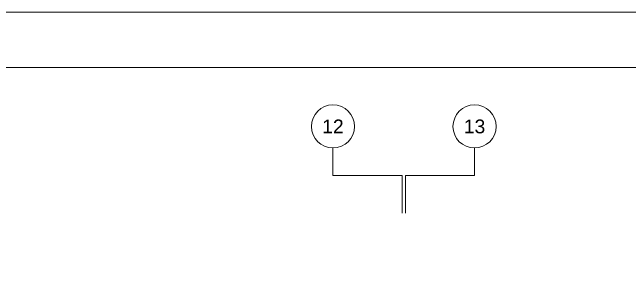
# Model space of a CAD drawing. Extents: x -9058 to 11890, y 0 to 4205.
# Drawn here: x 9291 to 10185, y 3823 to 4205 of the extents above; entities that cross this region are included whole.
import ezdxf
from ezdxf.enums import TextEntityAlignment as Align

# ---------------------------------------------------------------- set-up
doc = ezdxf.new("R2010")
doc.units = 0
doc.header["$MEASUREMENT"] = 0
doc.layers.get('0').update_dxf_attribs({"color": 9, "lineweight": 9})
doc.layers.add('40A', color=9, linetype='Continuous', lineweight=9)
doc.layers.add('M-TEFRIS2-015', color=129, linetype='Continuous', lineweight=9)
doc.styles.add('$1$Arial', font='arial.ttf', dxfattribs={"height": 2.5})

# ---------------------------------------------------------------- blocks, each defined once
blk = doc.blocks.new('$0$0_aks')
at = {"linetype": 'Continuous'}
blk.add_circle((0, 0), 3.125, dxfattribs=at)
at = {"style": '$1$Arial'}
blk.add_attdef('AKS', text='', height=2.5, dxfattribs=at).set_placement((0, 0), align=Align.MIDDLE_CENTER)

msp = doc.modelspace()

# ---------------------------------------------------------------- linework, layer by layer
at = {"layer": '40A'}
for points in [[(11890, 4205), (5945, 4205), (5945, 0), (11890, 0)], [(11350.06, 80), (6025, 80), (6025, 4125), (11350.06, 4125)]]:
    msp.add_lwpolyline(points, close=True, dxfattribs=at)
at = {"layer": 'M-TEFRIS2-015'}
for points in [[(9755.06, 4008.37), (9755.06, 3968.37), (9855.06, 3968.37), (9855.06, 3914.11)], [(9960.06, 4008.37), (9960.06, 3968.37), (9860.06, 3968.37), (9860.06, 3914.11)]]:
    msp.add_lwpolyline(points, dxfattribs=at)

# ---------------------------------------------------------------- block references
ref = msp.add_blockref('$0$0_aks', (9755.06, 4039.62), dxfattribs=dict(at, xscale=10, yscale=10, zscale=10))
ref.add_attrib('AKS', '12', dxfattribs={"layer": '0', "height": 20, "style": '$1$Arial'}).set_placement((9755.06, 4039.62), align=Align.MIDDLE_CENTER)
ref = msp.add_blockref('$0$0_aks', (9960.06, 4039.62), dxfattribs=dict(at, xscale=10, yscale=10, zscale=10))
ref.add_attrib('AKS', '13', dxfattribs={"layer": '0', "height": 20, "style": '$1$Arial'}).set_placement((9960.06, 4039.62), align=Align.MIDDLE_CENTER)

doc.saveas('drawing.dxf')
